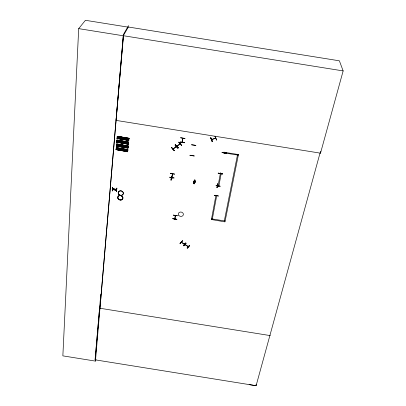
<?xml version="1.0" encoding="UTF-8"?>
<svg xmlns="http://www.w3.org/2000/svg" width="406" height="406" viewBox="0 0 406 406"><rect width="100%" height="100%" fill="white"/><g stroke="black" fill="none" stroke-linecap="round" stroke-linejoin="round"><path stroke-width="0.61" d="M176.28 146.586L176.062 146.947M175.95 146.774L176.184 146.602M176.935 146.338L177.295 145.927M179.909 144.039L180.294 143.714M116.695 189.511L112.558 188.749L116.679 189.44M116.096 149.606L127.631 151.803L127.717 151.205L116.121 149.154L127.707 151.123L116.121 149.164L116.08 149.545L127.672 151.58L127.89 149.641L116.283 147.601L116.086 149.641L127.662 151.611M116.289 147.682L127.89 149.565L127.814 150.245L116.217 148.266L116.283 147.723M127.844 150.053L116.243 148.017M116.258 147.885L127.86 149.824M116.375 146.145L127.991 148.119L128.078 147.52L116.446 145.46L128.068 147.54L116.441 145.475L116.38 146.145L127.997 148.083M128.027 147.835L116.41 145.937L116.613 143.886L128.245 145.921L128.037 147.901L116.4 145.896M116.415 145.764L128.037 147.703M128.25 145.967L128.205 146.388L116.573 144.282L128.21 146.251L128.179 146.556L116.542 144.572L116.613 143.886L128.25 146.008M116.583 144.191L128.22 146.155M128.377 144.257L116.715 142.267L128.377 144.237L128.408 143.952L116.745 141.978L128.403 144.089L128.636 142.064L116.953 140.009L116.887 140.689L128.56 142.679L128.636 141.988L116.948 140.034M116.75 142.08L128.418 144.034M116.755 141.882L128.418 143.876L128.453 143.567L116.786 141.582L128.448 143.582M116.887 140.684L128.56 142.658M116.918 140.491L128.59 142.384M116.923 140.298L128.606 142.252M117.075 138.395L128.783 140.359L129.001 138.375L117.278 136.315L129.001 138.294L117.278 136.299L117.248 136.609L128.966 138.608L129.001 138.294M117.111 138.01L128.824 139.969M117.212 136.989L128.925 138.994L128.956 138.679L117.243 136.685L117.212 136.995M117.248 136.604L128.966 138.583M117.273 136.335L117.07 138.279M116.669 189.577L112.543 188.881M238.312 155.163L223.868 152.844M211.414 219.519L224.965 221.874L238.464 154.397M237.469 155.026L224.32 220.9M224.305 152.915L224.066 153.24L224.32 152.844M127.814 150.24L116.223 148.231M128.179 146.551L116.542 144.556M128.205 146.287L116.573 144.267M117.111 137.893L117.04 138.588L128.738 140.583L128.773 140.273L117.075 138.38M128.778 140.177L117.085 138.162L128.814 140.004M128.235 27.156L85.422 20.3L78.693 28.638L62.854 355.864L95.44 361.101L95.938 359.335M225.112 221.026L211.541 218.849M222.072 152.331L226.401 153.052M223.853 153.006L224.01 152.083M222.493 173.702L222.447 174.022L218.195 173.316L218.245 172.997M216.048 185.562L220.25 186.247L216.053 185.522M220.412 173.164L218.068 185.796L218.885 185.923L221.24 173.296M220.488 173.205L220.438 173.474M218.403 195.936L214.241 195.256M220.275 173.169L220.291 173.448L220.382 172.89M218.21 186.09L218.073 185.892M218.042 185.73L218.073 185.912M218.032 186.1L218.083 185.623M100.769 294.325L95.192 359.848L256.105 385.7L320.024 153.098L320.507 153.169L343.146 70.918L339.38 60.809L128.321 27.004L123.267 35.779L95.44 361.101M99.988 308.255L123.312 35.703L343.146 70.918M216.408 195.504L216.22 195.687L216.246 195.327M216.205 195.672L216.296 195.316M217.672 183.69L217.18 187.531L216.956 187.384M217.24 185.74L217.251 185.339L217.317 185.588M216.434 195.692L216.439 195.337M212.333 218.976L216.768 195.327M95.06 359.828L99.587 308.195L270.289 335.605M211.399 219.697L215.956 195.2M216.961 185.288L216.905 185.689L216.86 185.369M112.31 190.927L112.731 187.227M112.34 190.947L112.462 187.298M112.482 189.516L116.598 190.226L112.477 189.546L112.533 189.237M116.771 142.049L116.958 140.095M114.7 189.719L114.741 189.318M118.283 138.568L118.481 136.583M117.608 146.124L117.806 144.166M117.953 142.252L118.156 140.278M117.283 149.809L117.481 147.865M119.075 138.705L119.278 136.72M118.745 142.384L118.948 140.415M215.018 136.183L216.591 140.024M118.4 146.261L118.598 144.303M118.065 149.946L118.263 148.002M119.927 142.587L120.13 140.613M120.262 138.908L120.465 136.923M119.242 150.144L119.44 148.2M119.577 146.459L119.775 144.506M215.784 137.964L215.774 138.309L211.617 139.547M120.978 142.765L121.186 140.791M121.318 139.08L121.521 137.101M120.288 150.321L120.486 148.378M120.623 146.637L120.826 144.678M122.505 139.283L122.713 137.304M121.8 146.835L122.008 144.881M122.16 142.963L122.368 140.994M121.46 150.519L121.663 148.576M215.307 138.273L215.317 138.172M215.743 137.979L211.699 139.497M127.596 140.156L127.814 138.172M126.86 147.703L127.073 145.744M127.235 143.831L127.454 141.861M126.499 151.382L126.713 149.438M212.419 141.44L210.826 137.68L212.206 141.603L210.643 137.751L212.231 141.582M212.079 139.39L212.094 139.263M214.231 195.367L218.392 196.057M170.368 173.448L174.59 174.138M222.447 174.017L218.2 173.286M180.599 137.847L184.963 138.527M180.619 137.68L184.979 138.476M218.23 173.123L222.478 173.854M173.326 215.165L177.392 215.804M187.166 247.904L187.328 248.142L189.663 245.539L189.5 245.3M187.978 246.346L188.252 246.782L188.343 246.396M188.059 246.259L187.958 246.609L188.115 246.249M188.384 246.467L185.131 244.585M187.186 247.929L189.516 245.422M182.857 138.35L182.111 141.963M182.842 138.304L182.304 142.034M186.252 243.204L183.893 245.894M195.215 181.807L195.23 182.198L194.778 182.106M195.245 182.182L195.286 181.913M117.238 136.822L128.966 138.766M185.461 244.539L185.339 244.914L185.065 244.468M195.093 180.076L194.459 183.781M194.824 182.111L194.829 181.781M194.86 182.157L194.926 181.756M170.977 180.122L171.555 176.392L171.002 180.112M171.733 176.417L171.19 180.127M172.383 173.717L171.819 177.564L172.083 177.031M171.926 178.072L171.977 178.31M171.992 177.559L172.438 173.646M184.603 243.986L184.486 244.118M194.337 179.949L193.916 183.801L193.703 183.654M194.012 181.852C193.058 181.436 194.068 182.487 193.997 181.649L193.895 182.005L194.043 181.655M184.613 244.036L181.294 242.311L181.69 242.382M193.728 183.669L194.362 179.959M185.085 244.737L185.146 244.376M185.237 244.392L185.065 244.722M174.007 177.975L169.779 177.447L169.835 177.128M174.753 218.941L175.28 215.53M175.458 215.347L174.93 218.996L174.991 218.458M193.621 181.583L193.901 181.984M184.238 243.935L184.532 244.128M193.606 181.954L193.667 181.553M184.334 244.067L184.309 244.057M183.593 245.731L185.918 243.108L183.593 245.737L183.431 245.498L185.765 242.991M320.791 151.311L320.507 153.169L116.065 120.394L123.632 34.124L128.55 25.634M184.38 142.501L184.324 142.816L179.975 142.115L184.38 142.491L180.645 141.927M181.335 242.321L181.396 241.961M181.553 242.478L181.715 242.123M169.804 177.275L174.017 177.935M194.23 155.919L189.932 155.219M191.556 144.8L195.915 145.404L191.561 144.759M194.215 156.016L189.912 155.31M192.19 155.655L192.195 155.341M193.682 183.766L194.317 180.061M191.987 155.665L192.165 155.65M194.474 183.893L195.073 180.162M177.407 215.733L173.342 215.084M175.397 215.87L175.321 215.322M174.849 218.438L174.727 218.946M175.362 215.936L175.468 215.424M175.225 215.916L175.265 215.388M222.057 152.453L226.391 153.174M216.946 187.496L217.692 183.781L216.987 187.486M224.071 153.199L224.122 152.854M220.524 173.134L220.473 173.398M116.72 142.273L116.801 141.664M178.853 142.12L181.604 145.439L178.858 142.186M174.605 174.078L170.388 173.377M180.097 143.622L176.793 146.216M180.198 143.602L179.883 144.166M171.54 178.046L171.535 178.391L171.586 178.056M171.631 178.021L171.499 178.401M172.504 174.23L172.586 173.672M171.87 177.3L171.829 177.523M178.072 147.977L175.265 144.795L178.051 148.002L178.259 147.764M171.855 178.452L171.961 178.117M177.726 148.236L174.976 144.932L177.772 148.124M177.194 145.815L176.849 146.15M222.067 152.402L226.401 153.108M174.402 150.54L174.194 150.778L171.408 147.591L171.611 147.368L174.382 150.646L171.591 147.383M173.316 148.581L172.936 149.007M173.073 149.124L173.433 148.718M173.25 148.571L173.372 148.89M116.492 191.53L116.862 188.024L116.517 191.637M173.088 149.093L176.377 146.698M178.214 147.87L175.428 144.663L178.239 147.865M114.761 189.703L114.766 189.369M193.545 181.771L193.956 181.827M182.456 240.865L180.147 243.483M183.416 245.62L185.781 242.91M172.971 148.982L176.245 146.612M187.151 248.025L189.521 245.325M180.203 143.963L176.894 146.327M171.885 178.452L171.525 178.376M194.89 181.969L195.225 182.045M216.895 185.517L217.271 185.583M178.813 142.232L181.604 145.439M215.043 136.254L216.581 140.126M171.591 178.234L171.921 178.31M249.096 384.609L256.105 385.7L256.09 384.431M78.693 28.638L123.267 35.779M224 152.24L238.459 154.559M220.402 173.326L221.229 173.458M215.941 195.372L216.753 195.499M172.819 218.59L176.869 219.24M170.429 177.265L172.235 177.539M216.87 185.643L217.246 185.709M188.196 246.741L185.065 244.701M114.411 189.668L114.451 189.267L114.416 189.632M184.502 244.341L181.315 242.301M189.663 245.539L187.328 248.137M116.091 149.433L127.672 151.428L116.091 149.433M172.804 218.677L176.828 219.489L172.804 218.677M116.618 190.054L112.492 189.384L116.623 190.038M182.477 240.778L179.98 243.412L182.477 240.778M178.823 215.459A2.558 2.187 9.8 0 0 183.197 215.18A2.558 2.187 9.8 0 0 180.528 212.033A2.558 2.187 9.8 0 0 178.823 215.459M118.364 199.087A2.593 2.208 19 0 0 122.719 198.783A2.593 2.208 19 0 0 119.866 195.57A2.593 2.208 19 0 0 118.364 199.087M118.395 198.996A2.593 2.208 19 0 0 122.744 198.696A2.593 2.208 19 0 0 119.897 195.484A2.593 2.208 19 0 0 118.395 198.996A2.588 2.203 19 0 0 122.739 198.696A2.588 2.203 19 0 0 119.897 195.489A2.588 2.203 19 0 0 118.395 198.996M118.801 194.428A2.603 2.223 19.3 0 0 123.175 194.119A2.603 2.223 19.3 0 0 120.313 190.881A2.603 2.223 19.3 0 0 118.801 194.428M118.836 194.342A2.598 2.218 19.3 0 0 123.201 194.032A2.598 2.218 19.3 0 0 120.343 190.8A2.598 2.218 19.3 0 0 118.836 194.342"/></g></svg>
